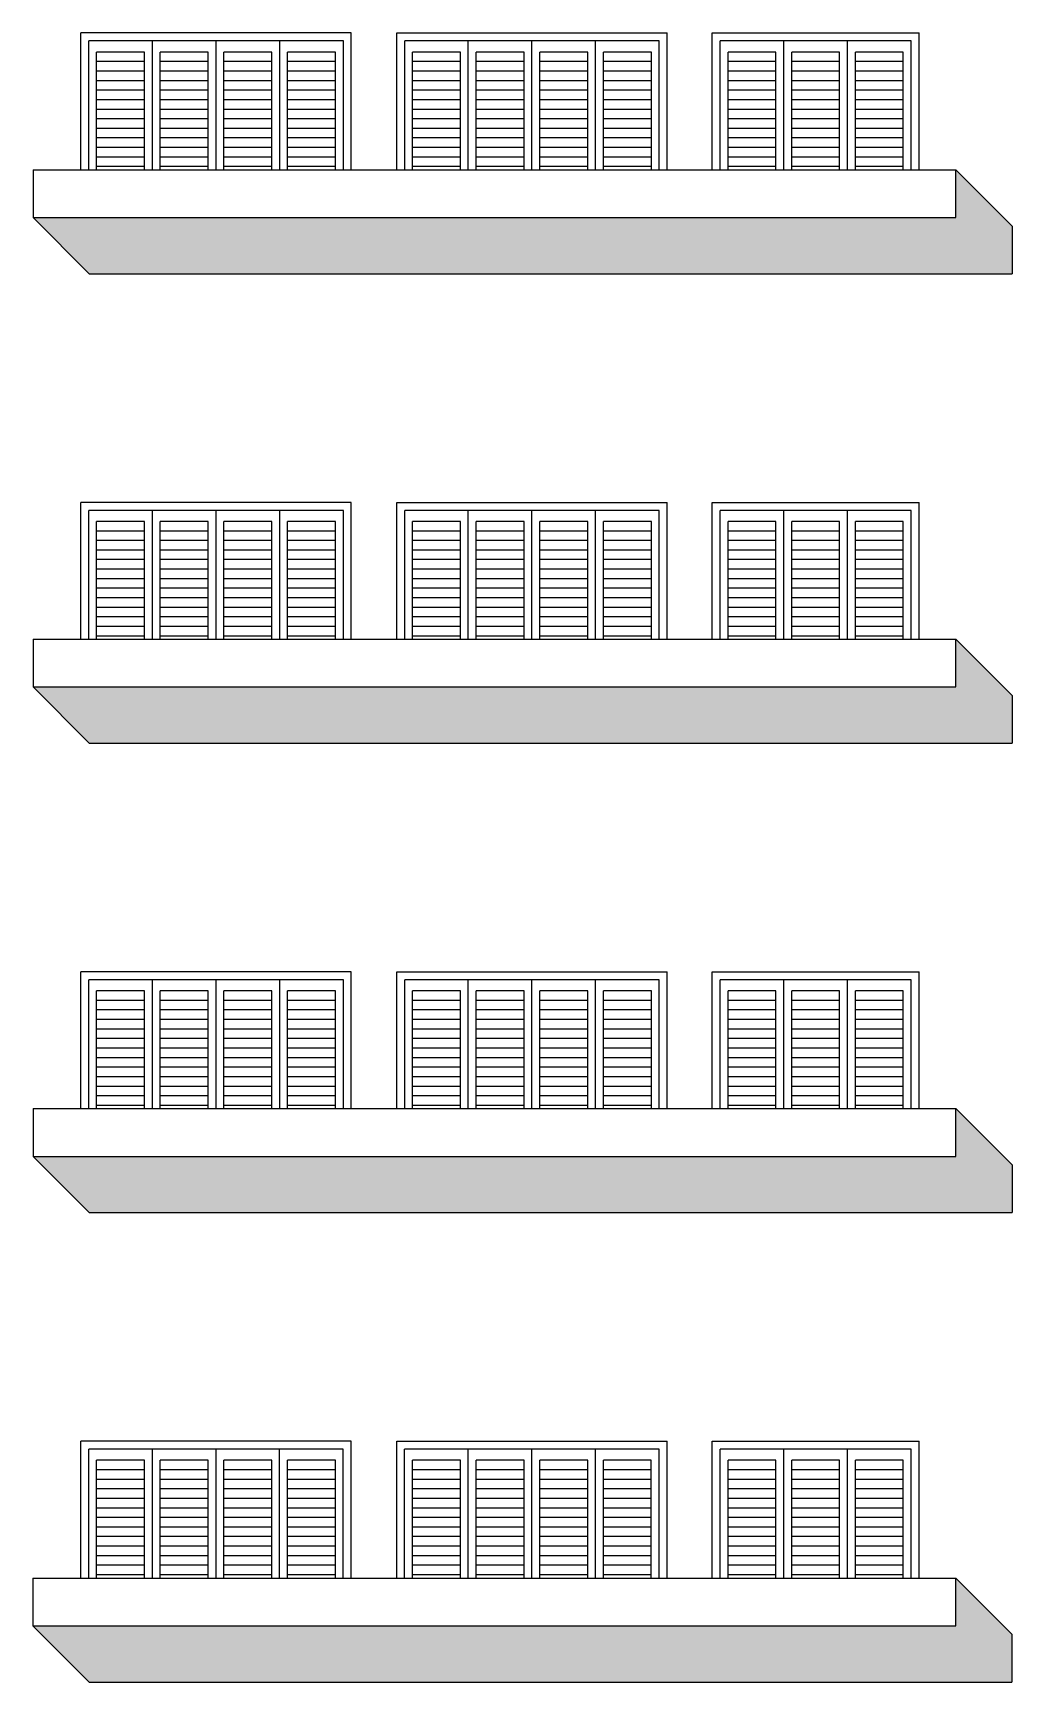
# Model space of a CAD drawing. Header units: millimetres. Extents: x 935 to 1399, y 512 to 900.
# Drawn here: x 1090.87 to 1097.02, y 663.61 to 673.97 of the extents above; entities that cross this region are included whole.
import ezdxf

# ---------------------------------------------------------------- set-up
doc = ezdxf.new("R2010")
doc.units = ezdxf.units.MM
doc.layers.add('MOBIL', color=7, linetype='Continuous')

msp = doc.modelspace()

# ---------------------------------------------------------------- hatches: boundary and pattern name
at = {"layer": 'MOBIL'}
h = msp.add_hatch(color=254, dxfattribs=at)
h.paths.add_polyline_path([(1090.869, 672.80975), (1091.22256, 672.45619), (1097.02074, 672.45619), (1097.02074, 672.75619), (1096.66718, 673.10975), (1096.66718, 672.80975)])
h.paths.add_polyline_path([(1097.02074, 669.50619), (1097.02074, 669.80619), (1096.66718, 670.15975), (1096.66718, 669.85975), (1090.869, 669.85975), (1091.22256, 669.50619)])
h = msp.add_hatch(color=254, dxfattribs=at)
h.paths.add_polyline_path([(1097.02074, 666.55619), (1097.02074, 666.85619), (1096.66718, 667.20975), (1096.66718, 666.90975), (1090.869, 666.90975), (1091.22256, 666.55619)])
h.paths.add_polyline_path([(1090.86887, 663.95975), (1091.22242, 663.60619), (1097.0206, 663.60619), (1097.0206, 663.90619), (1096.66705, 664.25975), (1096.66705, 663.95975)])

# ---------------------------------------------------------------- linework, layer by layer
for p, q in [((1092.869, 673.96975), (1091.169, 673.96975)), ((1091.169, 673.10975), (1091.169, 673.96975)), ((1092.869, 673.10975), (1092.869, 673.96975)), ((1093.15443, 673.10975), (1093.15443, 673.96975)), ((1094.85443, 673.10975), (1094.85443, 673.96975)), ((1095.13648, 673.10975), (1095.13648, 673.96975)), ((1096.43648, 673.10975), (1096.43648, 673.96975)), ((1092.819, 673.91975), (1091.219, 673.91975)), ((1091.219, 673.10975), (1091.219, 673.91975)), ((1091.569, 673.84975), (1091.269, 673.84975)), ((1091.269, 673.10975), (1091.269, 673.84975)), ((1091.569, 673.10975), (1091.569, 673.84975)), ((1091.619, 673.10975), (1091.619, 673.91975)), ((1091.969, 673.84975), (1091.669, 673.84975)), ((1091.669, 673.10975), (1091.669, 673.84975)), ((1091.969, 673.10975), (1091.969, 673.84975)), ((1092.019, 673.10975), (1092.019, 673.91975)), ((1092.369, 673.84975), (1092.069, 673.84975)), ((1092.069, 673.10975), (1092.069, 673.84975)), ((1092.369, 673.10975), (1092.369, 673.84975)), ((1092.419, 673.10975), (1092.419, 673.91975)), ((1092.769, 673.84975), (1092.469, 673.84975)), ((1092.469, 673.10975), (1092.469, 673.84975)), ((1092.769, 673.10975), (1092.769, 673.84975)), ((1092.819, 673.10975), (1092.819, 673.91975)), ((1094.80443, 673.91975), (1093.20443, 673.91975)), ((1093.20443, 673.10975), (1093.20443, 673.91975)), ((1093.55443, 673.84975), (1093.25443, 673.84975)), ((1093.25443, 673.10975), (1093.25443, 673.84975)), ((1093.55443, 673.10975), (1093.55443, 673.84975)), ((1093.60443, 673.10975), (1093.60443, 673.91975)), ((1093.95443, 673.84975), (1093.65443, 673.84975)), ((1093.65443, 673.10975), (1093.65443, 673.84975)), ((1093.95443, 673.10975), (1093.95443, 673.84975)), ((1094.00443, 673.10975), (1094.00443, 673.91975)), ((1094.35443, 673.84975), (1094.05443, 673.84975)), ((1094.05443, 673.10975), (1094.05443, 673.84975)), ((1094.35443, 673.10975), (1094.35443, 673.84975)), ((1094.40443, 673.10975), (1094.40443, 673.91975)), ((1094.75443, 673.84975), (1094.45443, 673.84975)), ((1094.45443, 673.10975), (1094.45443, 673.84975)), ((1094.75443, 673.10975), (1094.75443, 673.84975)), ((1094.80443, 673.10975), (1094.80443, 673.91975)), ((1096.38648, 673.91975), (1095.18648, 673.91975)), ((1095.18648, 673.10975), (1095.18648, 673.91975)), ((1095.53648, 673.84975), (1095.23648, 673.84975)), ((1095.23648, 673.10975), (1095.23648, 673.84975)), ((1095.53648, 673.10975), (1095.53648, 673.84975)), ((1095.58648, 673.10975), (1095.58648, 673.91975)), ((1095.93648, 673.84975), (1095.63648, 673.84975)), ((1095.63648, 673.10975), (1095.63648, 673.84975)), ((1095.93648, 673.10975), (1095.93648, 673.84975)), ((1095.98648, 673.10975), (1095.98648, 673.91975)), ((1096.33648, 673.84975), (1096.03648, 673.84975)), ((1096.03648, 673.10975), (1096.03648, 673.84975)), ((1096.33648, 673.10975), (1096.33648, 673.84975)), ((1096.38648, 673.10975), (1096.38648, 673.91975)), ((1091.569, 673.78975), (1091.269, 673.78975)), ((1091.969, 673.78975), (1091.669, 673.78975)), ((1092.369, 673.78975), (1092.069, 673.78975)), ((1092.769, 673.78975), (1092.469, 673.78975)), ((1093.55443, 673.78975), (1093.25443, 673.78975)), ((1093.95443, 673.78975), (1093.65443, 673.78975)), ((1094.35443, 673.78975), (1094.05443, 673.78975)), ((1094.75443, 673.78975), (1094.45443, 673.78975)), ((1095.53648, 673.78975), (1095.23648, 673.78975)), ((1095.93648, 673.78975), (1095.63648, 673.78975)), ((1096.33648, 673.78975), (1096.03648, 673.78975)), ((1091.569, 673.72975), (1091.269, 673.72975)), ((1091.569, 673.66975), (1091.269, 673.66975)), ((1091.969, 673.72975), (1091.669, 673.72975)), ((1091.969, 673.66975), (1091.669, 673.66975)), ((1092.369, 673.72975), (1092.069, 673.72975)), ((1092.369, 673.66975), (1092.069, 673.66975)), ((1092.769, 673.72975), (1092.469, 673.72975)), ((1092.769, 673.66975), (1092.469, 673.66975)), ((1093.55443, 673.72975), (1093.25443, 673.72975)), ((1093.55443, 673.66975), (1093.25443, 673.66975)), ((1093.95443, 673.72975), (1093.65443, 673.72975)), ((1093.95443, 673.66975), (1093.65443, 673.66975)), ((1094.35443, 673.72975), (1094.05443, 673.72975)), ((1094.35443, 673.66975), (1094.05443, 673.66975)), ((1094.75443, 673.72975), (1094.45443, 673.72975)), ((1094.75443, 673.66975), (1094.45443, 673.66975)), ((1095.53648, 673.72975), (1095.23648, 673.72975)), ((1095.53648, 673.66975), (1095.23648, 673.66975)), ((1095.93648, 673.72975), (1095.63648, 673.72975)), ((1095.93648, 673.66975), (1095.63648, 673.66975)), ((1096.33648, 673.72975), (1096.03648, 673.72975)), ((1096.33648, 673.66975), (1096.03648, 673.66975)), ((1091.569, 673.60975), (1091.269, 673.60975)), ((1091.569, 673.54975), (1091.269, 673.54975)), ((1091.969, 673.60975), (1091.669, 673.60975)), ((1091.969, 673.54975), (1091.669, 673.54975)), ((1092.369, 673.60975), (1092.069, 673.60975)), ((1092.369, 673.54975), (1092.069, 673.54975)), ((1092.769, 673.60975), (1092.469, 673.60975)), ((1092.769, 673.54975), (1092.469, 673.54975)), ((1093.55443, 673.60975), (1093.25443, 673.60975)), ((1093.55443, 673.54975), (1093.25443, 673.54975)), ((1093.95443, 673.60975), (1093.65443, 673.60975)), ((1093.95443, 673.54975), (1093.65443, 673.54975)), ((1094.35443, 673.60975), (1094.05443, 673.60975)), ((1094.35443, 673.54975), (1094.05443, 673.54975)), ((1094.75443, 673.60975), (1094.45443, 673.60975)), ((1094.75443, 673.54975), (1094.45443, 673.54975)), ((1095.53648, 673.60975), (1095.23648, 673.60975)), ((1095.53648, 673.54975), (1095.23648, 673.54975)), ((1095.93648, 673.60975), (1095.63648, 673.60975)), ((1095.93648, 673.54975), (1095.63648, 673.54975)), ((1096.33648, 673.60975), (1096.03648, 673.60975)), ((1096.33648, 673.54975), (1096.03648, 673.54975)), ((1091.569, 673.48975), (1091.269, 673.48975)), ((1091.569, 673.42975), (1091.269, 673.42975)), ((1091.969, 673.48975), (1091.669, 673.48975)), ((1091.969, 673.42975), (1091.669, 673.42975)), ((1092.369, 673.48975), (1092.069, 673.48975)), ((1092.369, 673.42975), (1092.069, 673.42975)), ((1092.769, 673.48975), (1092.469, 673.48975)), ((1092.769, 673.42975), (1092.469, 673.42975)), ((1093.55443, 673.48975), (1093.25443, 673.48975)), ((1093.55443, 673.42975), (1093.25443, 673.42975)), ((1093.95443, 673.48975), (1093.65443, 673.48975)), ((1093.95443, 673.42975), (1093.65443, 673.42975)), ((1094.35443, 673.48975), (1094.05443, 673.48975)), ((1094.35443, 673.42975), (1094.05443, 673.42975)), ((1094.75443, 673.48975), (1094.45443, 673.48975)), ((1094.75443, 673.42975), (1094.45443, 673.42975)), ((1095.53648, 673.48975), (1095.23648, 673.48975)), ((1095.53648, 673.42975), (1095.23648, 673.42975)), ((1095.93648, 673.48975), (1095.63648, 673.48975)), ((1095.93648, 673.42975), (1095.63648, 673.42975)), ((1096.33648, 673.48975), (1096.03648, 673.48975)), ((1096.33648, 673.42975), (1096.03648, 673.42975)), ((1091.569, 673.36975), (1091.269, 673.36975)), ((1091.969, 673.36975), (1091.669, 673.36975)), ((1092.369, 673.36975), (1092.069, 673.36975)), ((1092.769, 673.36975), (1092.469, 673.36975)), ((1093.55443, 673.36975), (1093.25443, 673.36975)), ((1093.95443, 673.36975), (1093.65443, 673.36975)), ((1094.35443, 673.36975), (1094.05443, 673.36975)), ((1094.75443, 673.36975), (1094.45443, 673.36975)), ((1095.53648, 673.36975), (1095.23648, 673.36975)), ((1095.93648, 673.36975), (1095.63648, 673.36975)), ((1096.33648, 673.36975), (1096.03648, 673.36975)), ((1091.569, 673.30975), (1091.269, 673.30975)), ((1091.569, 673.24975), (1091.269, 673.24975)), ((1091.969, 673.30975), (1091.669, 673.30975)), ((1091.969, 673.24975), (1091.669, 673.24975)), ((1092.369, 673.30975), (1092.069, 673.30975)), ((1092.369, 673.24975), (1092.069, 673.24975)), ((1092.769, 673.30975), (1092.469, 673.30975)), ((1092.769, 673.24975), (1092.469, 673.24975)), ((1093.55443, 673.30975), (1093.25443, 673.30975)), ((1093.55443, 673.24975), (1093.25443, 673.24975)), ((1093.95443, 673.30975), (1093.65443, 673.30975)), ((1093.95443, 673.24975), (1093.65443, 673.24975)), ((1094.35443, 673.30975), (1094.05443, 673.30975)), ((1094.35443, 673.24975), (1094.05443, 673.24975)), ((1094.75443, 673.30975), (1094.45443, 673.30975)), ((1094.75443, 673.24975), (1094.45443, 673.24975)), ((1095.53648, 673.30975), (1095.23648, 673.30975)), ((1095.53648, 673.24975), (1095.23648, 673.24975)), ((1095.93648, 673.30975), (1095.63648, 673.30975)), ((1095.93648, 673.24975), (1095.63648, 673.24975)), ((1096.33648, 673.30975), (1096.03648, 673.30975)), ((1096.33648, 673.24975), (1096.03648, 673.24975)), ((1091.569, 673.18975), (1091.269, 673.18975)), ((1091.569, 673.12975), (1091.269, 673.12975)), ((1091.969, 673.18975), (1091.669, 673.18975)), ((1091.969, 673.12975), (1091.669, 673.12975)), ((1092.369, 673.18975), (1092.069, 673.18975)), ((1092.369, 673.12975), (1092.069, 673.12975)), ((1092.769, 673.18975), (1092.469, 673.18975)), ((1092.769, 673.12975), (1092.469, 673.12975)), ((1093.55443, 673.18975), (1093.25443, 673.18975)), ((1093.55443, 673.12975), (1093.25443, 673.12975)), ((1093.95443, 673.18975), (1093.65443, 673.18975)), ((1093.95443, 673.12975), (1093.65443, 673.12975)), ((1094.35443, 673.18975), (1094.05443, 673.18975)), ((1094.35443, 673.12975), (1094.05443, 673.12975)), ((1094.75443, 673.18975), (1094.45443, 673.18975)), ((1094.75443, 673.12975), (1094.45443, 673.12975)), ((1095.53648, 673.18975), (1095.23648, 673.18975)), ((1095.53648, 673.12975), (1095.23648, 673.12975)), ((1095.93648, 673.18975), (1095.63648, 673.18975)), ((1095.93648, 673.12975), (1095.63648, 673.12975)), ((1096.33648, 673.18975), (1096.03648, 673.18975)), ((1096.33648, 673.12975), (1096.03648, 673.12975)), ((1092.869, 671.01975), (1091.169, 671.01975)), ((1091.169, 670.15975), (1091.169, 671.01975)), ((1092.819, 670.96975), (1091.219, 670.96975)), ((1091.219, 670.15975), (1091.219, 670.96975)), ((1091.619, 670.15975), (1091.619, 670.96975)), ((1092.019, 670.15975), (1092.019, 670.96975)), ((1092.419, 670.15975), (1092.419, 670.96975)), ((1092.819, 670.15975), (1092.819, 670.96975)), ((1092.869, 670.15975), (1092.869, 671.01975)), ((1093.15443, 670.15975), (1093.15443, 671.01975)), ((1094.80443, 670.96975), (1093.20443, 670.96975)), ((1093.20443, 670.15975), (1093.20443, 670.96975)), ((1093.60443, 670.15975), (1093.60443, 670.96975)), ((1094.00443, 670.15975), (1094.00443, 670.96975)), ((1094.40443, 670.15975), (1094.40443, 670.96975)), ((1094.80443, 670.15975), (1094.80443, 670.96975)), ((1094.85443, 670.15975), (1094.85443, 671.01975)), ((1095.13648, 670.15975), (1095.13648, 671.01975)), ((1096.38648, 670.96975), (1095.18648, 670.96975)), ((1095.18648, 670.15975), (1095.18648, 670.96975)), ((1095.58648, 670.15975), (1095.58648, 670.96975)), ((1095.98648, 670.15975), (1095.98648, 670.96975)), ((1096.38648, 670.15975), (1096.38648, 670.96975)), ((1096.43648, 670.15975), (1096.43648, 671.01975)), ((1091.569, 670.89975), (1091.269, 670.89975)), ((1091.269, 670.15975), (1091.269, 670.89975)), ((1091.569, 670.83975), (1091.269, 670.83975)), ((1091.569, 670.15975), (1091.569, 670.89975)), ((1091.969, 670.89975), (1091.669, 670.89975)), ((1091.669, 670.15975), (1091.669, 670.89975)), ((1091.969, 670.83975), (1091.669, 670.83975)), ((1091.969, 670.15975), (1091.969, 670.89975)), ((1092.369, 670.89975), (1092.069, 670.89975)), ((1092.069, 670.15975), (1092.069, 670.89975)), ((1092.369, 670.83975), (1092.069, 670.83975)), ((1092.369, 670.15975), (1092.369, 670.89975)), ((1092.769, 670.89975), (1092.469, 670.89975)), ((1092.469, 670.15975), (1092.469, 670.89975)), ((1092.769, 670.83975), (1092.469, 670.83975)), ((1092.769, 670.15975), (1092.769, 670.89975)), ((1093.55443, 670.89975), (1093.25443, 670.89975)), ((1093.25443, 670.15975), (1093.25443, 670.89975)), ((1093.55443, 670.83975), (1093.25443, 670.83975)), ((1093.55443, 670.15975), (1093.55443, 670.89975)), ((1093.95443, 670.89975), (1093.65443, 670.89975)), ((1093.65443, 670.15975), (1093.65443, 670.89975)), ((1093.95443, 670.83975), (1093.65443, 670.83975)), ((1093.95443, 670.15975), (1093.95443, 670.89975)), ((1094.35443, 670.89975), (1094.05443, 670.89975)), ((1094.05443, 670.15975), (1094.05443, 670.89975)), ((1094.35443, 670.83975), (1094.05443, 670.83975)), ((1094.35443, 670.15975), (1094.35443, 670.89975)), ((1094.75443, 670.89975), (1094.45443, 670.89975)), ((1094.45443, 670.15975), (1094.45443, 670.89975)), ((1094.75443, 670.83975), (1094.45443, 670.83975)), ((1094.75443, 670.15975), (1094.75443, 670.89975)), ((1095.53648, 670.89975), (1095.23648, 670.89975)), ((1095.23648, 670.15975), (1095.23648, 670.89975)), ((1095.53648, 670.83975), (1095.23648, 670.83975)), ((1095.53648, 670.15975), (1095.53648, 670.89975)), ((1095.93648, 670.89975), (1095.63648, 670.89975)), ((1095.63648, 670.15975), (1095.63648, 670.89975)), ((1095.93648, 670.83975), (1095.63648, 670.83975)), ((1095.93648, 670.15975), (1095.93648, 670.89975)), ((1096.33648, 670.89975), (1096.03648, 670.89975)), ((1096.03648, 670.15975), (1096.03648, 670.89975)), ((1096.33648, 670.83975), (1096.03648, 670.83975)), ((1096.33648, 670.15975), (1096.33648, 670.89975)), ((1091.569, 670.77975), (1091.269, 670.77975)), ((1091.969, 670.77975), (1091.669, 670.77975)), ((1092.369, 670.77975), (1092.069, 670.77975)), ((1092.769, 670.77975), (1092.469, 670.77975)), ((1093.55443, 670.77975), (1093.25443, 670.77975)), ((1093.95443, 670.77975), (1093.65443, 670.77975)), ((1094.35443, 670.77975), (1094.05443, 670.77975)), ((1094.75443, 670.77975), (1094.45443, 670.77975)), ((1095.53648, 670.77975), (1095.23648, 670.77975)), ((1095.93648, 670.77975), (1095.63648, 670.77975)), ((1096.33648, 670.77975), (1096.03648, 670.77975)), ((1091.569, 670.71975), (1091.269, 670.71975)), ((1091.569, 670.65975), (1091.269, 670.65975)), ((1091.969, 670.71975), (1091.669, 670.71975)), ((1091.969, 670.65975), (1091.669, 670.65975)), ((1092.369, 670.71975), (1092.069, 670.71975)), ((1092.369, 670.65975), (1092.069, 670.65975)), ((1092.769, 670.71975), (1092.469, 670.71975)), ((1092.769, 670.65975), (1092.469, 670.65975)), ((1093.55443, 670.71975), (1093.25443, 670.71975)), ((1093.55443, 670.65975), (1093.25443, 670.65975)), ((1093.95443, 670.71975), (1093.65443, 670.71975)), ((1093.95443, 670.65975), (1093.65443, 670.65975)), ((1094.35443, 670.71975), (1094.05443, 670.71975)), ((1094.35443, 670.65975), (1094.05443, 670.65975)), ((1094.75443, 670.71975), (1094.45443, 670.71975)), ((1094.75443, 670.65975), (1094.45443, 670.65975)), ((1095.53648, 670.71975), (1095.23648, 670.71975)), ((1095.53648, 670.65975), (1095.23648, 670.65975)), ((1095.93648, 670.71975), (1095.63648, 670.71975)), ((1095.93648, 670.65975), (1095.63648, 670.65975)), ((1096.33648, 670.71975), (1096.03648, 670.71975)), ((1096.33648, 670.65975), (1096.03648, 670.65975)), ((1091.569, 670.59975), (1091.269, 670.59975)), ((1091.569, 670.53975), (1091.269, 670.53975)), ((1091.969, 670.59975), (1091.669, 670.59975)), ((1091.969, 670.53975), (1091.669, 670.53975)), ((1092.369, 670.59975), (1092.069, 670.59975)), ((1092.369, 670.53975), (1092.069, 670.53975)), ((1092.769, 670.59975), (1092.469, 670.59975)), ((1092.769, 670.53975), (1092.469, 670.53975)), ((1093.55443, 670.59975), (1093.25443, 670.59975)), ((1093.55443, 670.53975), (1093.25443, 670.53975)), ((1093.95443, 670.59975), (1093.65443, 670.59975)), ((1093.95443, 670.53975), (1093.65443, 670.53975)), ((1094.35443, 670.59975), (1094.05443, 670.59975)), ((1094.35443, 670.53975), (1094.05443, 670.53975)), ((1094.75443, 670.59975), (1094.45443, 670.59975)), ((1094.75443, 670.53975), (1094.45443, 670.53975)), ((1095.53648, 670.59975), (1095.23648, 670.59975)), ((1095.53648, 670.53975), (1095.23648, 670.53975)), ((1095.93648, 670.59975), (1095.63648, 670.59975)), ((1095.93648, 670.53975), (1095.63648, 670.53975)), ((1096.33648, 670.59975), (1096.03648, 670.59975)), ((1096.33648, 670.53975), (1096.03648, 670.53975)), ((1091.569, 670.47975), (1091.269, 670.47975)), ((1091.569, 670.41975), (1091.269, 670.41975)), ((1091.969, 670.47975), (1091.669, 670.47975)), ((1091.969, 670.41975), (1091.669, 670.41975)), ((1092.369, 670.47975), (1092.069, 670.47975)), ((1092.369, 670.41975), (1092.069, 670.41975)), ((1092.769, 670.47975), (1092.469, 670.47975)), ((1092.769, 670.41975), (1092.469, 670.41975)), ((1093.55443, 670.47975), (1093.25443, 670.47975)), ((1093.55443, 670.41975), (1093.25443, 670.41975)), ((1093.95443, 670.47975), (1093.65443, 670.47975)), ((1093.95443, 670.41975), (1093.65443, 670.41975)), ((1094.35443, 670.47975), (1094.05443, 670.47975)), ((1094.35443, 670.41975), (1094.05443, 670.41975)), ((1094.75443, 670.47975), (1094.45443, 670.47975)), ((1094.75443, 670.41975), (1094.45443, 670.41975)), ((1095.53648, 670.47975), (1095.23648, 670.47975)), ((1095.53648, 670.41975), (1095.23648, 670.41975)), ((1095.93648, 670.47975), (1095.63648, 670.47975)), ((1095.93648, 670.41975), (1095.63648, 670.41975)), ((1096.33648, 670.47975), (1096.03648, 670.47975)), ((1096.33648, 670.41975), (1096.03648, 670.41975)), ((1091.569, 670.35975), (1091.269, 670.35975)), ((1091.969, 670.35975), (1091.669, 670.35975)), ((1092.369, 670.35975), (1092.069, 670.35975)), ((1092.769, 670.35975), (1092.469, 670.35975)), ((1093.55443, 670.35975), (1093.25443, 670.35975)), ((1093.95443, 670.35975), (1093.65443, 670.35975)), ((1094.35443, 670.35975), (1094.05443, 670.35975)), ((1094.75443, 670.35975), (1094.45443, 670.35975)), ((1095.53648, 670.35975), (1095.23648, 670.35975)), ((1095.93648, 670.35975), (1095.63648, 670.35975)), ((1096.33648, 670.35975), (1096.03648, 670.35975)), ((1091.569, 670.29975), (1091.269, 670.29975)), ((1091.569, 670.23975), (1091.269, 670.23975)), ((1091.969, 670.29975), (1091.669, 670.29975)), ((1091.969, 670.23975), (1091.669, 670.23975)), ((1092.369, 670.29975), (1092.069, 670.29975)), ((1092.369, 670.23975), (1092.069, 670.23975)), ((1092.769, 670.29975), (1092.469, 670.29975)), ((1092.769, 670.23975), (1092.469, 670.23975)), ((1093.55443, 670.29975), (1093.25443, 670.29975)), ((1093.55443, 670.23975), (1093.25443, 670.23975)), ((1093.95443, 670.29975), (1093.65443, 670.29975)), ((1093.95443, 670.23975), (1093.65443, 670.23975)), ((1094.35443, 670.29975), (1094.05443, 670.29975)), ((1094.35443, 670.23975), (1094.05443, 670.23975)), ((1094.75443, 670.29975), (1094.45443, 670.29975)), ((1094.75443, 670.23975), (1094.45443, 670.23975)), ((1095.53648, 670.29975), (1095.23648, 670.29975)), ((1095.53648, 670.23975), (1095.23648, 670.23975)), ((1095.93648, 670.29975), (1095.63648, 670.29975)), ((1095.93648, 670.23975), (1095.63648, 670.23975)), ((1096.33648, 670.29975), (1096.03648, 670.29975)), ((1096.33648, 670.23975), (1096.03648, 670.23975)), ((1091.569, 670.17975), (1091.269, 670.17975)), ((1091.969, 670.17975), (1091.669, 670.17975)), ((1092.369, 670.17975), (1092.069, 670.17975)), ((1092.769, 670.17975), (1092.469, 670.17975)), ((1093.55443, 670.17975), (1093.25443, 670.17975)), ((1093.95443, 670.17975), (1093.65443, 670.17975)), ((1094.35443, 670.17975), (1094.05443, 670.17975)), ((1094.75443, 670.17975), (1094.45443, 670.17975)), ((1095.53648, 670.17975), (1095.23648, 670.17975)), ((1095.93648, 670.17975), (1095.63648, 670.17975)), ((1096.33648, 670.17975), (1096.03648, 670.17975)), ((1092.869, 668.06975), (1091.169, 668.06975)), ((1091.169, 667.20975), (1091.169, 668.06975)), ((1092.869, 667.20975), (1092.869, 668.06975)), ((1093.15443, 667.20975), (1093.15443, 668.06975)), ((1094.85443, 667.20975), (1094.85443, 668.06975)), ((1095.13648, 667.20975), (1095.13648, 668.06975)), ((1096.43648, 667.20975), (1096.43648, 668.06975)), ((1092.819, 668.01975), (1091.219, 668.01975)), ((1091.219, 667.20975), (1091.219, 668.01975)), ((1091.569, 667.94975), (1091.269, 667.94975)), ((1091.269, 667.20975), (1091.269, 667.94975)), ((1091.569, 667.20975), (1091.569, 667.94975)), ((1091.619, 667.20975), (1091.619, 668.01975)), ((1091.969, 667.94975), (1091.669, 667.94975)), ((1091.669, 667.20975), (1091.669, 667.94975)), ((1091.969, 667.20975), (1091.969, 667.94975)), ((1092.019, 667.20975), (1092.019, 668.01975)), ((1092.369, 667.94975), (1092.069, 667.94975)), ((1092.069, 667.20975), (1092.069, 667.94975)), ((1092.369, 667.20975), (1092.369, 667.94975)), ((1092.419, 667.20975), (1092.419, 668.01975)), ((1092.769, 667.94975), (1092.469, 667.94975)), ((1092.469, 667.20975), (1092.469, 667.94975)), ((1092.769, 667.20975), (1092.769, 667.94975)), ((1092.819, 667.20975), (1092.819, 668.01975)), ((1094.80443, 668.01975), (1093.20443, 668.01975)), ((1093.20443, 667.20975), (1093.20443, 668.01975)), ((1093.55443, 667.94975), (1093.25443, 667.94975)), ((1093.25443, 667.20975), (1093.25443, 667.94975)), ((1093.55443, 667.20975), (1093.55443, 667.94975)), ((1093.60443, 667.20975), (1093.60443, 668.01975)), ((1093.95443, 667.94975), (1093.65443, 667.94975)), ((1093.65443, 667.20975), (1093.65443, 667.94975)), ((1093.95443, 667.20975), (1093.95443, 667.94975)), ((1094.00443, 667.20975), (1094.00443, 668.01975)), ((1094.35443, 667.94975), (1094.05443, 667.94975)), ((1094.05443, 667.20975), (1094.05443, 667.94975)), ((1094.35443, 667.20975), (1094.35443, 667.94975)), ((1094.40443, 667.20975), (1094.40443, 668.01975)), ((1094.75443, 667.94975), (1094.45443, 667.94975)), ((1094.45443, 667.20975), (1094.45443, 667.94975)), ((1094.75443, 667.20975), (1094.75443, 667.94975)), ((1094.80443, 667.20975), (1094.80443, 668.01975)), ((1096.38648, 668.01975), (1095.18648, 668.01975)), ((1095.18648, 667.20975), (1095.18648, 668.01975)), ((1095.53648, 667.94975), (1095.23648, 667.94975)), ((1095.23648, 667.20975), (1095.23648, 667.94975)), ((1095.53648, 667.20975), (1095.53648, 667.94975)), ((1095.58648, 667.20975), (1095.58648, 668.01975)), ((1095.93648, 667.94975), (1095.63648, 667.94975)), ((1095.63648, 667.20975), (1095.63648, 667.94975)), ((1095.93648, 667.20975), (1095.93648, 667.94975)), ((1095.98648, 667.20975), (1095.98648, 668.01975)), ((1096.33648, 667.94975), (1096.03648, 667.94975)), ((1096.03648, 667.20975), (1096.03648, 667.94975)), ((1096.33648, 667.20975), (1096.33648, 667.94975)), ((1096.38648, 667.20975), (1096.38648, 668.01975)), ((1091.569, 667.88975), (1091.269, 667.88975)), ((1091.569, 667.82975), (1091.269, 667.82975)), ((1091.969, 667.88975), (1091.669, 667.88975)), ((1091.969, 667.82975), (1091.669, 667.82975)), ((1092.369, 667.88975), (1092.069, 667.88975)), ((1092.369, 667.82975), (1092.069, 667.82975)), ((1092.769, 667.88975), (1092.469, 667.88975)), ((1092.769, 667.82975), (1092.469, 667.82975)), ((1093.55443, 667.88975), (1093.25443, 667.88975)), ((1093.55443, 667.82975), (1093.25443, 667.82975)), ((1093.95443, 667.88975), (1093.65443, 667.88975)), ((1093.95443, 667.82975), (1093.65443, 667.82975)), ((1094.35443, 667.88975), (1094.05443, 667.88975)), ((1094.35443, 667.82975), (1094.05443, 667.82975)), ((1094.75443, 667.88975), (1094.45443, 667.88975)), ((1094.75443, 667.82975), (1094.45443, 667.82975)), ((1095.53648, 667.88975), (1095.23648, 667.88975)), ((1095.53648, 667.82975), (1095.23648, 667.82975)), ((1095.93648, 667.88975), (1095.63648, 667.88975)), ((1095.93648, 667.82975), (1095.63648, 667.82975)), ((1096.33648, 667.88975), (1096.03648, 667.88975)), ((1096.33648, 667.82975), (1096.03648, 667.82975)), ((1091.569, 667.76975), (1091.269, 667.76975)), ((1091.969, 667.76975), (1091.669, 667.76975)), ((1092.369, 667.76975), (1092.069, 667.76975)), ((1092.769, 667.76975), (1092.469, 667.76975)), ((1093.55443, 667.76975), (1093.25443, 667.76975)), ((1093.95443, 667.76975), (1093.65443, 667.76975)), ((1094.35443, 667.76975), (1094.05443, 667.76975)), ((1094.75443, 667.76975), (1094.45443, 667.76975)), ((1095.53648, 667.76975), (1095.23648, 667.76975)), ((1095.93648, 667.76975), (1095.63648, 667.76975)), ((1096.33648, 667.76975), (1096.03648, 667.76975)), ((1091.569, 667.70975), (1091.269, 667.70975)), ((1091.569, 667.64975), (1091.269, 667.64975)), ((1091.969, 667.70975), (1091.669, 667.70975)), ((1091.969, 667.64975), (1091.669, 667.64975)), ((1092.369, 667.70975), (1092.069, 667.70975)), ((1092.369, 667.64975), (1092.069, 667.64975)), ((1092.769, 667.70975), (1092.469, 667.70975)), ((1092.769, 667.64975), (1092.469, 667.64975)), ((1093.55443, 667.70975), (1093.25443, 667.70975)), ((1093.55443, 667.64975), (1093.25443, 667.64975)), ((1093.95443, 667.70975), (1093.65443, 667.70975)), ((1093.95443, 667.64975), (1093.65443, 667.64975)), ((1094.35443, 667.70975), (1094.05443, 667.70975)), ((1094.35443, 667.64975), (1094.05443, 667.64975)), ((1094.75443, 667.70975), (1094.45443, 667.70975)), ((1094.75443, 667.64975), (1094.45443, 667.64975)), ((1095.53648, 667.70975), (1095.23648, 667.70975)), ((1095.53648, 667.64975), (1095.23648, 667.64975)), ((1095.93648, 667.70975), (1095.63648, 667.70975)), ((1095.93648, 667.64975), (1095.63648, 667.64975)), ((1096.33648, 667.70975), (1096.03648, 667.70975)), ((1096.33648, 667.64975), (1096.03648, 667.64975)), ((1091.569, 667.58975), (1091.269, 667.58975)), ((1091.569, 667.52975), (1091.269, 667.52975)), ((1091.969, 667.58975), (1091.669, 667.58975)), ((1091.969, 667.52975), (1091.669, 667.52975)), ((1092.369, 667.58975), (1092.069, 667.58975)), ((1092.369, 667.52975), (1092.069, 667.52975)), ((1092.769, 667.58975), (1092.469, 667.58975)), ((1092.769, 667.52975), (1092.469, 667.52975)), ((1093.55443, 667.58975), (1093.25443, 667.58975)), ((1093.55443, 667.52975), (1093.25443, 667.52975)), ((1093.95443, 667.58975), (1093.65443, 667.58975)), ((1093.95443, 667.52975), (1093.65443, 667.52975)), ((1094.35443, 667.58975), (1094.05443, 667.58975)), ((1094.35443, 667.52975), (1094.05443, 667.52975)), ((1094.75443, 667.58975), (1094.45443, 667.58975)), ((1094.75443, 667.52975), (1094.45443, 667.52975)), ((1095.53648, 667.58975), (1095.23648, 667.58975)), ((1095.53648, 667.52975), (1095.23648, 667.52975)), ((1095.93648, 667.58975), (1095.63648, 667.58975)), ((1095.93648, 667.52975), (1095.63648, 667.52975)), ((1096.33648, 667.58975), (1096.03648, 667.58975)), ((1096.33648, 667.52975), (1096.03648, 667.52975)), ((1091.569, 667.46975), (1091.269, 667.46975)), ((1091.969, 667.46975), (1091.669, 667.46975)), ((1092.369, 667.46975), (1092.069, 667.46975)), ((1092.769, 667.46975), (1092.469, 667.46975)), ((1093.55443, 667.46975), (1093.25443, 667.46975)), ((1093.95443, 667.46975), (1093.65443, 667.46975)), ((1094.35443, 667.46975), (1094.05443, 667.46975)), ((1094.75443, 667.46975), (1094.45443, 667.46975)), ((1095.53648, 667.46975), (1095.23648, 667.46975)), ((1095.93648, 667.46975), (1095.63648, 667.46975)), ((1096.33648, 667.46975), (1096.03648, 667.46975)), ((1091.569, 667.40975), (1091.269, 667.40975)), ((1091.569, 667.34975), (1091.269, 667.34975)), ((1091.969, 667.40975), (1091.669, 667.40975)), ((1091.969, 667.34975), (1091.669, 667.34975)), ((1092.369, 667.40975), (1092.069, 667.40975)), ((1092.369, 667.34975), (1092.069, 667.34975)), ((1092.769, 667.40975), (1092.469, 667.40975)), ((1092.769, 667.34975), (1092.469, 667.34975)), ((1093.55443, 667.40975), (1093.25443, 667.40975)), ((1093.55443, 667.34975), (1093.25443, 667.34975)), ((1093.95443, 667.40975), (1093.65443, 667.40975)), ((1093.95443, 667.34975), (1093.65443, 667.34975)), ((1094.35443, 667.40975), (1094.05443, 667.40975)), ((1094.35443, 667.34975), (1094.05443, 667.34975)), ((1094.75443, 667.40975), (1094.45443, 667.40975)), ((1094.75443, 667.34975), (1094.45443, 667.34975)), ((1095.53648, 667.40975), (1095.23648, 667.40975)), ((1095.53648, 667.34975), (1095.23648, 667.34975)), ((1095.93648, 667.40975), (1095.63648, 667.40975)), ((1095.93648, 667.34975), (1095.63648, 667.34975)), ((1096.33648, 667.40975), (1096.03648, 667.40975)), ((1096.33648, 667.34975), (1096.03648, 667.34975)), ((1091.569, 667.28975), (1091.269, 667.28975)), ((1091.569, 667.22975), (1091.269, 667.22975)), ((1091.969, 667.28975), (1091.669, 667.28975)), ((1091.969, 667.22975), (1091.669, 667.22975)), ((1092.369, 667.28975), (1092.069, 667.28975)), ((1092.369, 667.22975), (1092.069, 667.22975)), ((1092.769, 667.28975), (1092.469, 667.28975)), ((1092.769, 667.22975), (1092.469, 667.22975)), ((1093.55443, 667.28975), (1093.25443, 667.28975)), ((1093.55443, 667.22975), (1093.25443, 667.22975)), ((1093.95443, 667.28975), (1093.65443, 667.28975)), ((1093.95443, 667.22975), (1093.65443, 667.22975)), ((1094.35443, 667.28975), (1094.05443, 667.28975)), ((1094.35443, 667.22975), (1094.05443, 667.22975)), ((1094.75443, 667.28975), (1094.45443, 667.28975)), ((1094.75443, 667.22975), (1094.45443, 667.22975)), ((1095.53648, 667.28975), (1095.23648, 667.28975)), ((1095.53648, 667.22975), (1095.23648, 667.22975)), ((1095.93648, 667.28975), (1095.63648, 667.28975)), ((1095.93648, 667.22975), (1095.63648, 667.22975)), ((1096.33648, 667.28975), (1096.03648, 667.28975)), ((1096.33648, 667.22975), (1096.03648, 667.22975)), ((1092.86887, 665.11975), (1091.16887, 665.11975)), ((1091.16887, 664.25975), (1091.16887, 665.11975)), ((1092.81887, 665.06975), (1091.21887, 665.06975)), ((1091.21887, 664.25975), (1091.21887, 665.06975)), ((1091.61887, 664.25975), (1091.61887, 665.06975)), ((1092.01887, 664.25975), (1092.01887, 665.06975)), ((1092.41887, 664.25975), (1092.41887, 665.06975)), ((1092.81887, 664.25975), (1092.81887, 665.06975)), ((1092.86887, 664.25975), (1092.86887, 665.11975)), ((1093.1543, 664.25975), (1093.1543, 665.11975)), ((1094.8043, 665.06975), (1093.2043, 665.06975)), ((1093.2043, 664.25975), (1093.2043, 665.06975)), ((1093.6043, 664.25975), (1093.6043, 665.06975)), ((1094.0043, 664.25975), (1094.0043, 665.06975)), ((1094.4043, 664.25975), (1094.4043, 665.06975)), ((1094.8043, 664.25975), (1094.8043, 665.06975)), ((1094.8543, 664.25975), (1094.8543, 665.11975)), ((1095.13634, 664.25975), (1095.13634, 665.11975)), ((1096.38634, 665.06975), (1095.18634, 665.06975)), ((1095.18634, 664.25975), (1095.18634, 665.06975)), ((1095.58634, 664.25975), (1095.58634, 665.06975)), ((1095.98634, 664.25975), (1095.98634, 665.06975)), ((1096.38634, 664.25975), (1096.38634, 665.06975)), ((1096.43634, 664.25975), (1096.43634, 665.11975)), ((1091.56887, 664.99975), (1091.26887, 664.99975)), ((1091.26887, 664.25975), (1091.26887, 664.99975)), ((1091.56887, 664.93975), (1091.26887, 664.93975)), ((1091.56887, 664.25975), (1091.56887, 664.99975)), ((1091.96887, 664.99975), (1091.66887, 664.99975)), ((1091.66887, 664.25975), (1091.66887, 664.99975)), ((1091.96887, 664.93975), (1091.66887, 664.93975)), ((1091.96887, 664.25975), (1091.96887, 664.99975)), ((1092.36887, 664.99975), (1092.06887, 664.99975)), ((1092.06887, 664.25975), (1092.06887, 664.99975)), ((1092.36887, 664.93975), (1092.06887, 664.93975)), ((1092.36887, 664.25975), (1092.36887, 664.99975)), ((1092.76887, 664.99975), (1092.46887, 664.99975)), ((1092.46887, 664.25975), (1092.46887, 664.99975)), ((1092.76887, 664.93975), (1092.46887, 664.93975)), ((1092.76887, 664.25975), (1092.76887, 664.99975)), ((1093.5543, 664.99975), (1093.2543, 664.99975)), ((1093.2543, 664.25975), (1093.2543, 664.99975)), ((1093.5543, 664.93975), (1093.2543, 664.93975)), ((1093.5543, 664.25975), (1093.5543, 664.99975)), ((1093.9543, 664.99975), (1093.6543, 664.99975)), ((1093.6543, 664.25975), (1093.6543, 664.99975)), ((1093.9543, 664.93975), (1093.6543, 664.93975)), ((1093.9543, 664.25975), (1093.9543, 664.99975)), ((1094.3543, 664.99975), (1094.0543, 664.99975)), ((1094.0543, 664.25975), (1094.0543, 664.99975)), ((1094.3543, 664.93975), (1094.0543, 664.93975)), ((1094.3543, 664.25975), (1094.3543, 664.99975)), ((1094.7543, 664.99975), (1094.4543, 664.99975)), ((1094.4543, 664.25975), (1094.4543, 664.99975)), ((1094.7543, 664.93975), (1094.4543, 664.93975)), ((1094.7543, 664.25975), (1094.7543, 664.99975)), ((1095.53634, 664.99975), (1095.23634, 664.99975)), ((1095.23634, 664.25975), (1095.23634, 664.99975)), ((1095.53634, 664.93975), (1095.23634, 664.93975)), ((1095.53634, 664.25975), (1095.53634, 664.99975)), ((1095.93634, 664.99975), (1095.63634, 664.99975)), ((1095.63634, 664.25975), (1095.63634, 664.99975)), ((1095.93634, 664.93975), (1095.63634, 664.93975)), ((1095.93634, 664.25975), (1095.93634, 664.99975)), ((1096.33634, 664.99975), (1096.03634, 664.99975)), ((1096.03634, 664.25975), (1096.03634, 664.99975)), ((1096.33634, 664.93975), (1096.03634, 664.93975)), ((1096.33634, 664.25975), (1096.33634, 664.99975)), ((1091.56887, 664.87975), (1091.26887, 664.87975)), ((1091.96887, 664.87975), (1091.66887, 664.87975)), ((1092.36887, 664.87975), (1092.06887, 664.87975)), ((1092.76887, 664.87975), (1092.46887, 664.87975)), ((1093.5543, 664.87975), (1093.2543, 664.87975)), ((1093.9543, 664.87975), (1093.6543, 664.87975)), ((1094.3543, 664.87975), (1094.0543, 664.87975)), ((1094.7543, 664.87975), (1094.4543, 664.87975)), ((1095.53634, 664.87975), (1095.23634, 664.87975)), ((1095.93634, 664.87975), (1095.63634, 664.87975)), ((1096.33634, 664.87975), (1096.03634, 664.87975)), ((1091.56887, 664.81975), (1091.26887, 664.81975)), ((1091.56887, 664.75975), (1091.26887, 664.75975)), ((1091.96887, 664.81975), (1091.66887, 664.81975)), ((1091.96887, 664.75975), (1091.66887, 664.75975)), ((1092.36887, 664.81975), (1092.06887, 664.81975)), ((1092.36887, 664.75975), (1092.06887, 664.75975)), ((1092.76887, 664.81975), (1092.46887, 664.81975)), ((1092.76887, 664.75975), (1092.46887, 664.75975)), ((1093.5543, 664.81975), (1093.2543, 664.81975)), ((1093.5543, 664.75975), (1093.2543, 664.75975)), ((1093.9543, 664.81975), (1093.6543, 664.81975)), ((1093.9543, 664.75975), (1093.6543, 664.75975)), ((1094.3543, 664.81975), (1094.0543, 664.81975)), ((1094.3543, 664.75975), (1094.0543, 664.75975)), ((1094.7543, 664.81975), (1094.4543, 664.81975)), ((1094.7543, 664.75975), (1094.4543, 664.75975)), ((1095.53634, 664.81975), (1095.23634, 664.81975)), ((1095.53634, 664.75975), (1095.23634, 664.75975)), ((1095.93634, 664.81975), (1095.63634, 664.81975)), ((1095.93634, 664.75975), (1095.63634, 664.75975)), ((1096.33634, 664.81975), (1096.03634, 664.81975)), ((1096.33634, 664.75975), (1096.03634, 664.75975)), ((1091.56887, 664.69975), (1091.26887, 664.69975)), ((1091.56887, 664.63975), (1091.26887, 664.63975)), ((1091.96887, 664.69975), (1091.66887, 664.69975)), ((1091.96887, 664.63975), (1091.66887, 664.63975)), ((1092.36887, 664.69975), (1092.06887, 664.69975)), ((1092.36887, 664.63975), (1092.06887, 664.63975)), ((1092.76887, 664.69975), (1092.46887, 664.69975)), ((1092.76887, 664.63975), (1092.46887, 664.63975)), ((1093.5543, 664.69975), (1093.2543, 664.69975)), ((1093.5543, 664.63975), (1093.2543, 664.63975)), ((1093.9543, 664.69975), (1093.6543, 664.69975)), ((1093.9543, 664.63975), (1093.6543, 664.63975)), ((1094.3543, 664.69975), (1094.0543, 664.69975)), ((1094.3543, 664.63975), (1094.0543, 664.63975)), ((1094.7543, 664.69975), (1094.4543, 664.69975)), ((1094.7543, 664.63975), (1094.4543, 664.63975)), ((1095.53634, 664.69975), (1095.23634, 664.69975)), ((1095.53634, 664.63975), (1095.23634, 664.63975)), ((1095.93634, 664.69975), (1095.63634, 664.69975)), ((1095.93634, 664.63975), (1095.63634, 664.63975)), ((1096.33634, 664.69975), (1096.03634, 664.69975)), ((1096.33634, 664.63975), (1096.03634, 664.63975)), ((1091.56887, 664.57975), (1091.26887, 664.57975)), ((1091.56887, 664.51975), (1091.26887, 664.51975)), ((1091.96887, 664.57975), (1091.66887, 664.57975)), ((1091.96887, 664.51975), (1091.66887, 664.51975)), ((1092.36887, 664.57975), (1092.06887, 664.57975)), ((1092.36887, 664.51975), (1092.06887, 664.51975)), ((1092.76887, 664.57975), (1092.46887, 664.57975)), ((1092.76887, 664.51975), (1092.46887, 664.51975)), ((1093.5543, 664.57975), (1093.2543, 664.57975)), ((1093.5543, 664.51975), (1093.2543, 664.51975)), ((1093.9543, 664.57975), (1093.6543, 664.57975)), ((1093.9543, 664.51975), (1093.6543, 664.51975)), ((1094.3543, 664.57975), (1094.0543, 664.57975)), ((1094.3543, 664.51975), (1094.0543, 664.51975)), ((1094.7543, 664.57975), (1094.4543, 664.57975)), ((1094.7543, 664.51975), (1094.4543, 664.51975)), ((1095.53634, 664.57975), (1095.23634, 664.57975)), ((1095.53634, 664.51975), (1095.23634, 664.51975)), ((1095.93634, 664.57975), (1095.63634, 664.57975)), ((1095.93634, 664.51975), (1095.63634, 664.51975)), ((1096.33634, 664.57975), (1096.03634, 664.57975)), ((1096.33634, 664.51975), (1096.03634, 664.51975)), ((1091.56887, 664.45975), (1091.26887, 664.45975)), ((1091.96887, 664.45975), (1091.66887, 664.45975)), ((1092.36887, 664.45975), (1092.06887, 664.45975)), ((1092.76887, 664.45975), (1092.46887, 664.45975)), ((1093.5543, 664.45975), (1093.2543, 664.45975)), ((1093.9543, 664.45975), (1093.6543, 664.45975)), ((1094.3543, 664.45975), (1094.0543, 664.45975)), ((1094.7543, 664.45975), (1094.4543, 664.45975)), ((1095.53634, 664.45975), (1095.23634, 664.45975)), ((1095.93634, 664.45975), (1095.63634, 664.45975)), ((1096.33634, 664.45975), (1096.03634, 664.45975)), ((1091.56887, 664.39975), (1091.26887, 664.39975)), ((1091.56887, 664.33975), (1091.26887, 664.33975)), ((1091.96887, 664.39975), (1091.66887, 664.39975)), ((1091.96887, 664.33975), (1091.66887, 664.33975)), ((1092.36887, 664.39975), (1092.06887, 664.39975)), ((1092.36887, 664.33975), (1092.06887, 664.33975)), ((1092.76887, 664.39975), (1092.46887, 664.39975)), ((1092.76887, 664.33975), (1092.46887, 664.33975)), ((1093.5543, 664.39975), (1093.2543, 664.39975)), ((1093.5543, 664.33975), (1093.2543, 664.33975)), ((1093.9543, 664.39975), (1093.6543, 664.39975)), ((1093.9543, 664.33975), (1093.6543, 664.33975)), ((1094.3543, 664.39975), (1094.0543, 664.39975)), ((1094.3543, 664.33975), (1094.0543, 664.33975)), ((1094.7543, 664.39975), (1094.4543, 664.39975)), ((1094.7543, 664.33975), (1094.4543, 664.33975)), ((1095.53634, 664.39975), (1095.23634, 664.39975)), ((1095.53634, 664.33975), (1095.23634, 664.33975)), ((1095.93634, 664.39975), (1095.63634, 664.39975)), ((1095.93634, 664.33975), (1095.63634, 664.33975)), ((1096.33634, 664.39975), (1096.03634, 664.39975)), ((1096.33634, 664.33975), (1096.03634, 664.33975)), ((1091.56887, 664.27975), (1091.26887, 664.27975)), ((1091.96887, 664.27975), (1091.66887, 664.27975)), ((1092.36887, 664.27975), (1092.06887, 664.27975)), ((1092.76887, 664.27975), (1092.46887, 664.27975)), ((1093.5543, 664.27975), (1093.2543, 664.27975)), ((1093.9543, 664.27975), (1093.6543, 664.27975)), ((1094.3543, 664.27975), (1094.0543, 664.27975)), ((1094.7543, 664.27975), (1094.4543, 664.27975)), ((1095.53634, 664.27975), (1095.23634, 664.27975)), ((1095.93634, 664.27975), (1095.63634, 664.27975)), ((1096.33634, 664.27975), (1096.03634, 664.27975))]:
    msp.add_line(p, q)
at = {"color": 3}
for p, q in [((1090.869, 673.10975), (1090.869, 672.80975)), ((1090.869, 673.10975), (1096.66718, 673.10975)), ((1096.66718, 672.80975), (1096.66718, 673.10975)), ((1090.869, 672.80975), (1096.66718, 672.80975)), ((1090.869, 670.15975), (1090.869, 669.85975)), ((1090.869, 670.15975), (1096.66718, 670.15975)), ((1096.66718, 669.85975), (1096.66718, 670.15975)), ((1090.869, 669.85975), (1096.66718, 669.85975)), ((1090.869, 667.20975), (1090.869, 666.90975)), ((1090.869, 667.20975), (1096.66718, 667.20975)), ((1096.66718, 666.90975), (1096.66718, 667.20975)), ((1090.869, 666.90975), (1096.66718, 666.90975)), ((1090.86887, 664.25975), (1090.86887, 663.95975)), ((1090.86887, 664.25975), (1096.66705, 664.25975)), ((1096.66705, 663.95975), (1096.66705, 664.25975)), ((1090.86887, 663.95975), (1096.66705, 663.95975))]:
    msp.add_line(p, q, dxfattribs=at)
at = {"color": 253}
for p, q in [((1096.66718, 673.10975), (1097.02074, 672.75619)), ((1090.869, 672.80975), (1091.22256, 672.45619)), ((1097.02074, 672.75619), (1097.02074, 672.45619)), ((1091.22256, 672.45619), (1097.02074, 672.45619)), ((1096.66718, 670.15975), (1097.02074, 669.80619)), ((1090.869, 669.85975), (1091.22256, 669.50619)), ((1097.02074, 669.80619), (1097.02074, 669.50619)), ((1091.22256, 669.50619), (1097.02074, 669.50619)), ((1096.66718, 667.20975), (1097.02074, 666.85619)), ((1090.869, 666.90975), (1091.22256, 666.55619)), ((1097.02074, 666.85619), (1097.02074, 666.55619)), ((1091.22256, 666.55619), (1097.02074, 666.55619)), ((1096.66705, 664.25975), (1097.0206, 663.90619)), ((1090.86887, 663.95975), (1091.22242, 663.60619)), ((1097.0206, 663.90619), (1097.0206, 663.60619)), ((1091.22242, 663.60619), (1097.0206, 663.60619))]:
    msp.add_line(p, q, dxfattribs=at)
at = {"layer": 'MOBIL'}
for p, q in [((1093.15443, 673.96975), (1094.85443, 673.96975)), ((1095.13648, 673.96975), (1096.43648, 673.96975)), ((1093.15443, 671.01975), (1094.85443, 671.01975)), ((1095.13648, 671.01975), (1096.43648, 671.01975)), ((1093.15443, 668.06975), (1094.85443, 668.06975)), ((1095.13648, 668.06975), (1096.43648, 668.06975)), ((1093.1543, 665.11975), (1094.8543, 665.11975)), ((1095.13634, 665.11975), (1096.43634, 665.11975))]:
    msp.add_line(p, q, dxfattribs=at)

doc.saveas('drawing.dxf')
